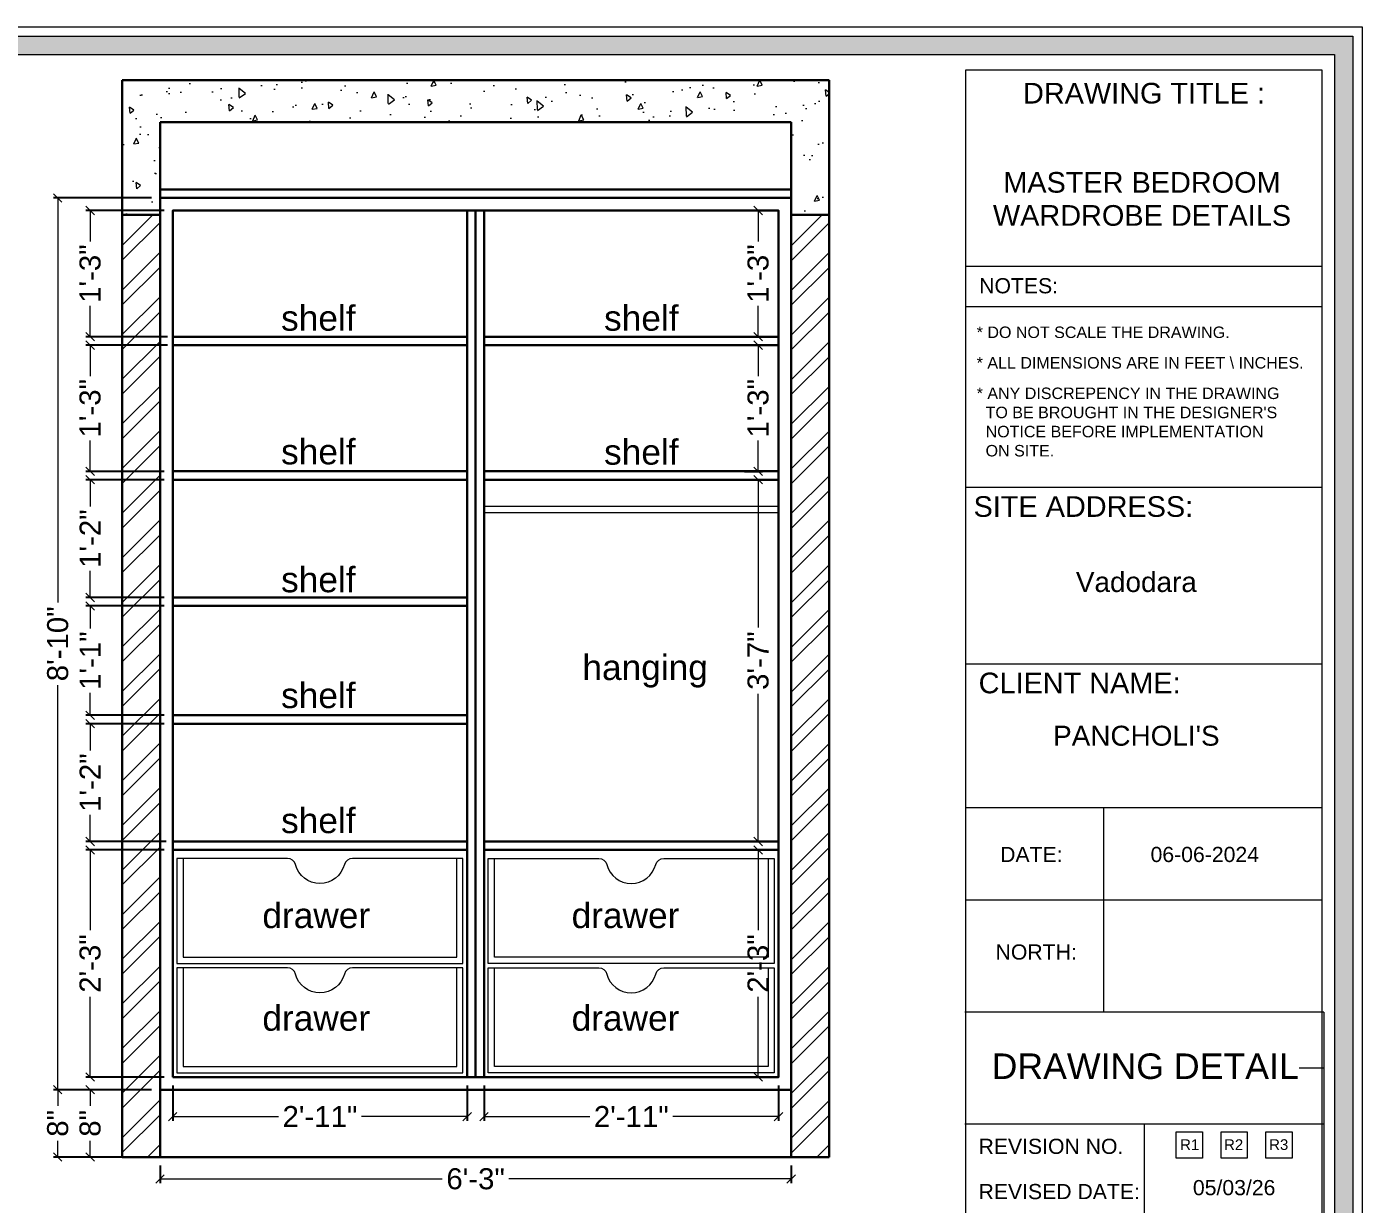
# Model space of a CAD drawing. Header units: millimetres. Extents: x 56222 to 3066687, y -650199 to -121287.
# Drawn here: x 132247.9 to 132406.6, y -183979.7 to -183839.7 of the extents above; entities that cross this region are included whole.
import ezdxf
from ezdxf.enums import TextEntityAlignment as Align

# ---------------------------------------------------------------- set-up
doc = ezdxf.new("R2010")
doc.units = ezdxf.units.MM
doc.header["$MEASUREMENT"] = 0
doc.header["$PDMODE"] = 35
doc.linetypes.add('DASHEDX2', pattern=[1.5, 1, -0.5])
doc.layers.get('Defpoints').update_dxf_attribs({"color": 220})
doc.layers.add('AR HATCH-7', color=7, linetype='Continuous')
for name, color, linetype, lineweight in [('dim05', 1, 'Continuous', 13), ('Dimension', 10, 'DASHEDX2', 20), ('FURNITURE', 32, 'Continuous', 9), ('Labelling', 1, 'Continuous', 25), ('NAME PLATE', 7, 'Continuous', 25), ('SECTION ( SLAB PLine )', 104, 'Continuous', 30), ('wall', 7, 'Continuous', 30), ('XX~SLAB ( BEAM )~ ( DIM )', 7, 'Continuous', 9)]:
    doc.layers.add(name, color=color, linetype=linetype, lineweight=lineweight)
doc.styles.add('Arial', font='arial.ttf')
doc.styles.get("Standard").update_dxf_attribs({"font": 'arial.ttf', "height": 6})
doc.dimstyles.new('ISO-25', dxfattribs={"dimtxt": 2.5, "dimasz": 1, "dimexe": 0.5, "dimexo": 1, "dimtad": 0, "dimdec": 1, "dimlunit": 4, "dimtxsty": 'Standard', "dimblk": 'OBLIQUE', "dimcen": 2.5, "dimclrd": 1, "dimclre": 1, "dimclrt": 5, "dimadec": 0, "dimazin": 0, "dimtfac": 1, "dimtdec": 1, "dimtmove": 0, "dimatfit": 3, "dimfxl": 1, "dimlwd": -1, "dimarcsym": 0})

# ---------------------------------------------------------------- blocks, each defined once
blk = doc.blocks.new('_Oblique')
at = {"layer": 'wall', "color": 0, "lineweight": -2}
blk.add_line((-0.5, -0.5), (0.5, 0.5), dxfattribs=at)
blk = doc.blocks.new('*D458')
at = {"layer": 'Defpoints', "color": 0, "lineweight": 30, "transparency": 16777216}
for p in [(132255.44, -183966.05), (132263.75, -183966.05), (132263.75, -183974.05)]:
    blk.add_point(p, dxfattribs=at)
at = {"layer": 'dim05', "color": 1, "linetype": 'Continuous', "lineweight": -2, "transparency": 16777216}
for p, q in [((132262.75, -183966.05), (132254.94, -183966.05)), ((132262.75, -183974.05), (132254.94, -183974.05))]:
    blk.add_line(p, q, dxfattribs=at)
at = {"layer": 'dim05', "color": 1, "linetype": 'Continuous', "transparency": 16777216}
for p, q in [((132255.44, -183966.05), (132255.44, -183967.98)), ((132255.44, -183974.05), (132255.44, -183972.11))]:
    blk.add_line(p, q, dxfattribs=at)
at = {"layer": 'dim05', "color": 1, "transparency": 16777216}
for p, rotation in [((132255.44, -183966.05), 90), ((132255.44, -183974.05), 270)]:
    blk.add_blockref('_Oblique', p, dxfattribs=dict(at, rotation=rotation))
at = {"layer": 'dim05', "color": 5, "lineweight": 25, "transparency": 16777216, "insert": (132255.44, -183970.05), "char_height": 2.5, "attachment_point": 5, "rotation": 90, "style": 'Arial'}
blk.add_mtext('8"', dxfattribs=at)
blk = doc.blocks.new('*D459')
at = {"layer": 'Defpoints', "color": 0, "lineweight": 30, "transparency": 16777216}
for p in [(132255.44, -183937.55), (132265.25, -183937.55), (132265.25, -183964.55)]:
    blk.add_point(p, dxfattribs=at)
at = {"layer": 'dim05', "color": 1, "linetype": 'Continuous', "lineweight": -2, "transparency": 16777216}
for p, q in [((132264.25, -183937.55), (132254.94, -183937.55)), ((132264.25, -183964.55), (132254.94, -183964.55))]:
    blk.add_line(p, q, dxfattribs=at)
at = {"layer": 'dim05', "color": 1, "linetype": 'Continuous', "transparency": 16777216}
for p, q in [((132255.44, -183937.55), (132255.44, -183947.08)), ((132255.44, -183964.55), (132255.44, -183955.02))]:
    blk.add_line(p, q, dxfattribs=at)
at = {"layer": 'dim05', "color": 1, "transparency": 16777216}
for p, rotation in [((132255.44, -183937.55), 90), ((132255.44, -183964.55), 270)]:
    blk.add_blockref('_Oblique', p, dxfattribs=dict(at, rotation=rotation))
at = {"layer": 'dim05', "color": 5, "lineweight": 25, "transparency": 16777216, "insert": (132255.44, -183951.05), "char_height": 2.5, "attachment_point": 5, "rotation": 90, "style": 'Arial'}
blk.add_mtext('2\'-3"', dxfattribs=at)
blk = doc.blocks.new('*D460')
at = {"layer": 'Defpoints', "color": 0, "lineweight": 30, "transparency": 16777216}
for p in [(132255.44, -183922.55), (132265.25, -183922.55), (132265.48, -183936.55)]:
    blk.add_point(p, dxfattribs=at)
at = {"layer": 'dim05', "color": 1, "linetype": 'Continuous', "lineweight": -2, "transparency": 16777216}
for p, q in [((132264.25, -183922.55), (132254.94, -183922.55)), ((132264.48, -183936.55), (132254.94, -183936.55))]:
    blk.add_line(p, q, dxfattribs=at)
at = {"layer": 'dim05', "color": 1, "linetype": 'Continuous', "transparency": 16777216}
for p, q in [((132255.44, -183922.55), (132255.44, -183925.72)), ((132255.44, -183936.55), (132255.44, -183933.38))]:
    blk.add_line(p, q, dxfattribs=at)
at = {"layer": 'dim05', "color": 1, "transparency": 16777216}
for p, rotation in [((132255.44, -183922.55), 90), ((132255.44, -183936.55), 270)]:
    blk.add_blockref('_Oblique', p, dxfattribs=dict(at, rotation=rotation))
at = {"layer": 'dim05', "color": 5, "lineweight": 25, "transparency": 16777216, "insert": (132255.44, -183929.55), "char_height": 2.5, "attachment_point": 5, "rotation": 90, "style": 'Arial'}
blk.add_mtext('1\'-2"', dxfattribs=at)
blk = doc.blocks.new('*D461')
at = {"layer": 'Defpoints', "color": 0, "lineweight": 30, "transparency": 16777216}
for p in [(132255.44, -183908.55), (132265.25, -183908.55), (132265.25, -183921.55)]:
    blk.add_point(p, dxfattribs=at)
at = {"layer": 'dim05', "color": 1, "linetype": 'Continuous', "lineweight": -2, "transparency": 16777216}
for p, q in [((132264.25, -183908.55), (132254.94, -183908.55)), ((132264.25, -183921.55), (132254.94, -183921.55))]:
    blk.add_line(p, q, dxfattribs=at)
at = {"layer": 'dim05', "color": 1, "linetype": 'Continuous', "transparency": 16777216}
for p, q in [((132255.44, -183908.55), (132255.44, -183911.22)), ((132255.44, -183921.55), (132255.44, -183918.88))]:
    blk.add_line(p, q, dxfattribs=at)
at = {"layer": 'dim05', "color": 1, "transparency": 16777216}
for p, rotation in [((132255.44, -183908.55), 90), ((132255.44, -183921.55), 270)]:
    blk.add_blockref('_Oblique', p, dxfattribs=dict(at, rotation=rotation))
at = {"layer": 'dim05', "color": 5, "lineweight": 25, "transparency": 16777216, "insert": (132255.44, -183915.05), "char_height": 2.5, "attachment_point": 5, "rotation": 90, "style": 'Arial'}
blk.add_mtext('1\'-1"', dxfattribs=at)
blk = doc.blocks.new('*D462')
at = {"layer": 'Defpoints', "color": 0, "lineweight": 30, "transparency": 16777216}
for p in [(132255.44, -183893.55), (132265.25, -183893.55), (132265.25, -183907.55)]:
    blk.add_point(p, dxfattribs=at)
at = {"layer": 'dim05', "color": 1, "linetype": 'Continuous', "lineweight": -2, "transparency": 16777216}
for p, q in [((132264.25, -183893.55), (132254.94, -183893.55)), ((132264.25, -183907.55), (132254.94, -183907.55))]:
    blk.add_line(p, q, dxfattribs=at)
at = {"layer": 'dim05', "color": 1, "linetype": 'Continuous', "transparency": 16777216}
for p, q in [((132255.44, -183893.55), (132255.44, -183896.72)), ((132255.44, -183907.55), (132255.44, -183904.38))]:
    blk.add_line(p, q, dxfattribs=at)
at = {"layer": 'dim05', "color": 1, "transparency": 16777216}
for p, rotation in [((132255.44, -183893.55), 90), ((132255.44, -183907.55), 270)]:
    blk.add_blockref('_Oblique', p, dxfattribs=dict(at, rotation=rotation))
at = {"layer": 'dim05', "color": 5, "lineweight": 25, "transparency": 16777216, "insert": (132255.44, -183900.55), "char_height": 2.5, "attachment_point": 5, "rotation": 90, "style": 'Arial'}
blk.add_mtext('1\'-2"', dxfattribs=at)
blk = doc.blocks.new('*D463')
at = {"layer": 'Defpoints', "color": 0, "lineweight": 30, "transparency": 16777216}
for p in [(132255.44, -183877.55), (132265.62, -183877.55), (132265.25, -183892.55)]:
    blk.add_point(p, dxfattribs=at)
at = {"layer": 'dim05', "color": 1, "linetype": 'Continuous', "lineweight": -2, "transparency": 16777216}
for p, q in [((132264.62, -183877.55), (132254.94, -183877.55)), ((132264.25, -183892.55), (132254.94, -183892.55))]:
    blk.add_line(p, q, dxfattribs=at)
at = {"layer": 'dim05', "color": 1, "linetype": 'Continuous', "transparency": 16777216}
for p, q in [((132255.44, -183877.55), (132255.44, -183881.22)), ((132255.44, -183892.55), (132255.44, -183888.88))]:
    blk.add_line(p, q, dxfattribs=at)
at = {"layer": 'dim05', "color": 1, "transparency": 16777216}
for p, rotation in [((132255.44, -183877.55), 90), ((132255.44, -183892.55), 270)]:
    blk.add_blockref('_Oblique', p, dxfattribs=dict(at, rotation=rotation))
at = {"layer": 'dim05', "color": 5, "lineweight": 25, "transparency": 16777216, "insert": (132255.44, -183885.05), "char_height": 2.5, "attachment_point": 5, "rotation": 90, "style": 'Arial'}
blk.add_mtext('1\'-3"', dxfattribs=at)
blk = doc.blocks.new('*D464')
at = {"layer": 'Defpoints', "color": 0, "lineweight": 30, "transparency": 16777216}
for p in [(132255.44, -183861.55), (132265.25, -183861.55), (132265.62, -183876.55)]:
    blk.add_point(p, dxfattribs=at)
at = {"layer": 'dim05', "color": 1, "linetype": 'Continuous', "lineweight": -2, "transparency": 16777216}
for p, q in [((132264.25, -183861.55), (132254.94, -183861.55)), ((132264.62, -183876.55), (132254.94, -183876.55))]:
    blk.add_line(p, q, dxfattribs=at)
at = {"layer": 'dim05', "color": 1, "linetype": 'Continuous', "transparency": 16777216}
for p, q in [((132255.44, -183861.55), (132255.44, -183865.22)), ((132255.44, -183876.55), (132255.44, -183872.88))]:
    blk.add_line(p, q, dxfattribs=at)
at = {"layer": 'dim05', "color": 1, "transparency": 16777216}
for p, rotation in [((132255.44, -183861.55), 90), ((132255.44, -183876.55), 270)]:
    blk.add_blockref('_Oblique', p, dxfattribs=dict(at, rotation=rotation))
at = {"layer": 'dim05', "color": 5, "lineweight": 25, "transparency": 16777216, "insert": (132255.44, -183869.05), "char_height": 2.5, "attachment_point": 5, "rotation": 90, "style": 'Arial'}
blk.add_mtext('1\'-3"', dxfattribs=at)
blk = doc.blocks.new('*D465')
at = {"layer": 'Defpoints', "color": 0, "lineweight": 30, "transparency": 16777216}
for p in [(132251.59, -183966.05), (132263.75, -183966.05), (132263.75, -183974.05)]:
    blk.add_point(p, dxfattribs=at)
at = {"layer": 'dim05', "color": 1, "linetype": 'Continuous', "lineweight": -2, "transparency": 16777216}
for p, q in [((132262.75, -183966.05), (132251.09, -183966.05)), ((132262.75, -183974.05), (132251.09, -183974.05))]:
    blk.add_line(p, q, dxfattribs=at)
at = {"layer": 'dim05', "color": 1, "linetype": 'Continuous', "transparency": 16777216}
for p, q in [((132251.59, -183966.05), (132251.59, -183967.98)), ((132251.59, -183974.05), (132251.59, -183972.11))]:
    blk.add_line(p, q, dxfattribs=at)
at = {"layer": 'dim05', "color": 1, "transparency": 16777216}
for p, rotation in [((132251.59, -183966.05), 90), ((132251.59, -183974.05), 270)]:
    blk.add_blockref('_Oblique', p, dxfattribs=dict(at, rotation=rotation))
at = {"layer": 'dim05', "color": 5, "lineweight": 25, "transparency": 16777216, "insert": (132251.59, -183970.05), "char_height": 2.5, "attachment_point": 5, "rotation": 90, "style": 'Arial'}
blk.add_mtext('8"', dxfattribs=at)
blk = doc.blocks.new('*D466')
at = {"layer": 'Defpoints', "color": 0, "lineweight": 30, "transparency": 16777216}
for p in [(132251.59, -183860.05), (132263.75, -183860.05), (132263.75, -183966.05)]:
    blk.add_point(p, dxfattribs=at)
at = {"layer": 'dim05', "color": 1, "linetype": 'Continuous', "lineweight": -2, "transparency": 16777216}
for p, q in [((132262.75, -183860.05), (132251.09, -183860.05)), ((132262.75, -183966.05), (132251.09, -183966.05))]:
    blk.add_line(p, q, dxfattribs=at)
at = {"layer": 'dim05', "color": 1, "linetype": 'Continuous', "transparency": 16777216}
for p, q in [((132251.59, -183860.05), (132251.59, -183908.13)), ((132251.59, -183966.05), (132251.59, -183917.97))]:
    blk.add_line(p, q, dxfattribs=at)
at = {"layer": 'dim05', "color": 1, "transparency": 16777216}
for p, rotation in [((132251.59, -183860.05), 90), ((132251.59, -183966.05), 270)]:
    blk.add_blockref('_Oblique', p, dxfattribs=dict(at, rotation=rotation))
at = {"layer": 'dim05', "color": 5, "lineweight": 25, "transparency": 16777216, "insert": (132251.59, -183913.05), "char_height": 2.5, "attachment_point": 5, "rotation": 90, "style": 'Arial'}
blk.add_mtext('8\'-10"', dxfattribs=at)
blk = doc.blocks.new('*D467')
at = {"layer": 'Defpoints', "color": 0, "lineweight": 30, "transparency": 16777216}
for p in [(132265.25, -183964.55), (132300.25, -183964.55), (132300.25, -183969.24)]:
    blk.add_point(p, dxfattribs=at)
at = {"layer": 'dim05', "color": 1, "linetype": 'Continuous', "lineweight": -2, "transparency": 16777216}
for p, q in [((132265.25, -183965.55), (132265.25, -183969.74)), ((132300.25, -183965.55), (132300.25, -183969.74))]:
    blk.add_line(p, q, dxfattribs=at)
at = {"layer": 'dim05', "color": 1, "linetype": 'Continuous', "transparency": 16777216}
for p, q in [((132265.25, -183969.24), (132277.81, -183969.24)), ((132300.25, -183969.24), (132287.69, -183969.24))]:
    blk.add_line(p, q, dxfattribs=at)
at = {"layer": 'dim05', "color": 1, "transparency": 16777216, "rotation": 180}
blk.add_blockref('_Oblique', (132265.25, -183969.24), dxfattribs=at)
at = {"layer": 'dim05', "color": 1, "transparency": 16777216}
blk.add_blockref('_Oblique', (132300.25, -183969.24), dxfattribs=at)
at = {"layer": 'dim05', "color": 5, "lineweight": 25, "transparency": 16777216, "insert": (132282.75, -183969.24), "char_height": 2.5, "attachment_point": 5, "style": 'Arial'}
blk.add_mtext('2\'-11"', dxfattribs=at)
blk = doc.blocks.new('*D468')
at = {"layer": 'Defpoints', "color": 0, "lineweight": 30, "transparency": 16777216}
for p in [(132302.25, -183964.55), (132337.25, -183964.55), (132337.25, -183969.24)]:
    blk.add_point(p, dxfattribs=at)
at = {"layer": 'dim05', "color": 1, "linetype": 'Continuous', "lineweight": -2, "transparency": 16777216}
for p, q in [((132302.25, -183965.55), (132302.25, -183969.74)), ((132337.25, -183965.55), (132337.25, -183969.74))]:
    blk.add_line(p, q, dxfattribs=at)
at = {"layer": 'dim05', "color": 1, "linetype": 'Continuous', "transparency": 16777216}
for p, q in [((132302.25, -183969.24), (132314.81, -183969.24)), ((132337.25, -183969.24), (132324.69, -183969.24))]:
    blk.add_line(p, q, dxfattribs=at)
at = {"layer": 'dim05', "color": 1, "transparency": 16777216, "rotation": 180}
blk.add_blockref('_Oblique', (132302.25, -183969.24), dxfattribs=at)
at = {"layer": 'dim05', "color": 1, "transparency": 16777216}
blk.add_blockref('_Oblique', (132337.25, -183969.24), dxfattribs=at)
at = {"layer": 'dim05', "color": 5, "lineweight": 25, "transparency": 16777216, "insert": (132319.75, -183969.24), "char_height": 2.5, "attachment_point": 5, "style": 'Arial'}
blk.add_mtext('2\'-11"', dxfattribs=at)
blk = doc.blocks.new('*D469')
at = {"layer": 'Defpoints', "color": 0, "lineweight": 30, "transparency": 16777216}
for p in [(132263.75, -183974.05), (132338.75, -183974.05), (132338.75, -183976.65)]:
    blk.add_point(p, dxfattribs=at)
at = {"layer": 'dim05', "color": 1, "linetype": 'Continuous', "lineweight": -2, "transparency": 16777216}
for p, q in [((132263.75, -183975.05), (132263.75, -183977.15)), ((132338.75, -183975.05), (132338.75, -183977.15))]:
    blk.add_line(p, q, dxfattribs=at)
at = {"layer": 'dim05', "color": 1, "linetype": 'Continuous', "transparency": 16777216}
for p, q in [((132263.75, -183976.65), (132297.29, -183976.65)), ((132338.75, -183976.65), (132305.2, -183976.65))]:
    blk.add_line(p, q, dxfattribs=at)
at = {"layer": 'dim05', "color": 1, "transparency": 16777216, "rotation": 180}
blk.add_blockref('_Oblique', (132263.75, -183976.65), dxfattribs=at)
at = {"layer": 'dim05', "color": 1, "transparency": 16777216}
blk.add_blockref('_Oblique', (132338.75, -183976.65), dxfattribs=at)
at = {"layer": 'dim05', "color": 5, "lineweight": 25, "transparency": 16777216, "insert": (132301.25, -183976.65), "char_height": 2.5, "attachment_point": 5, "style": 'Arial'}
blk.add_mtext('6\'-3"', dxfattribs=at)
blk = doc.blocks.new('*D477')
at = {"layer": 'Defpoints', "color": 0, "lineweight": 30, "transparency": 16777216}
for p in [(132334.83, -183893.55), (132336.02, -183893.55), (132335.46, -183936.55)]:
    blk.add_point(p, dxfattribs=at)
at = {"layer": 'dim05', "color": 1, "linetype": 'Continuous', "lineweight": -2, "transparency": 16777216}
for p, q in [((132335.02, -183893.55), (132334.33, -183893.55)), ((132334.46, -183936.55), (132334.33, -183936.55))]:
    blk.add_line(p, q, dxfattribs=at)
at = {"layer": 'dim05', "color": 1, "linetype": 'Continuous', "transparency": 16777216}
for p, q in [((132334.83, -183893.55), (132334.83, -183911.1)), ((132334.83, -183936.55), (132334.83, -183918.99))]:
    blk.add_line(p, q, dxfattribs=at)
at = {"layer": 'dim05', "color": 1, "transparency": 16777216}
for p, rotation in [((132334.83, -183893.55), 90), ((132334.83, -183936.55), 270)]:
    blk.add_blockref('_Oblique', p, dxfattribs=dict(at, rotation=rotation))
at = {"layer": 'dim05', "color": 5, "lineweight": 25, "transparency": 16777216, "insert": (132334.83, -183915.05), "char_height": 2.5, "attachment_point": 5, "rotation": 90, "style": 'Arial'}
blk.add_mtext('3\'-7"', dxfattribs=at)
blk = doc.blocks.new('*D478')
at = {"layer": 'Defpoints', "color": 0, "lineweight": 30, "transparency": 16777216}
for p in [(132332.21, -183877.55), (132334.83, -183877.55), (132332.21, -183892.55)]:
    blk.add_point(p, dxfattribs=at)
at = {"layer": 'dim05', "color": 1, "linetype": 'Continuous', "lineweight": -2, "transparency": 16777216}
for p, q in [((132333.21, -183877.55), (132335.33, -183877.55)), ((132333.21, -183892.55), (132335.33, -183892.55))]:
    blk.add_line(p, q, dxfattribs=at)
at = {"layer": 'dim05', "color": 1, "linetype": 'Continuous', "transparency": 16777216}
for p, q in [((132334.83, -183877.55), (132334.83, -183881.22)), ((132334.83, -183892.55), (132334.83, -183888.88))]:
    blk.add_line(p, q, dxfattribs=at)
at = {"layer": 'dim05', "color": 1, "transparency": 16777216}
for p, rotation in [((132334.83, -183877.55), 90), ((132334.83, -183892.55), 270)]:
    blk.add_blockref('_Oblique', p, dxfattribs=dict(at, rotation=rotation))
at = {"layer": 'dim05', "color": 5, "lineweight": 25, "transparency": 16777216, "insert": (132334.83, -183885.05), "char_height": 2.5, "attachment_point": 5, "rotation": 90, "style": 'Arial'}
blk.add_mtext('1\'-3"', dxfattribs=at)
blk = doc.blocks.new('*D479')
at = {"layer": 'Defpoints', "color": 0, "lineweight": 30, "transparency": 16777216}
for p in [(132330.22, -183861.55), (132334.83, -183861.55), (132331.02, -183876.55)]:
    blk.add_point(p, dxfattribs=at)
at = {"layer": 'dim05', "color": 1, "linetype": 'Continuous', "lineweight": -2, "transparency": 16777216}
for p, q in [((132331.22, -183861.55), (132335.33, -183861.55)), ((132332.02, -183876.55), (132335.33, -183876.55))]:
    blk.add_line(p, q, dxfattribs=at)
at = {"layer": 'dim05', "color": 1, "linetype": 'Continuous', "transparency": 16777216}
for p, q in [((132334.83, -183861.55), (132334.83, -183865.22)), ((132334.83, -183876.55), (132334.83, -183872.88))]:
    blk.add_line(p, q, dxfattribs=at)
at = {"layer": 'dim05', "color": 1, "transparency": 16777216}
for p, rotation in [((132334.83, -183861.55), 90), ((132334.83, -183876.55), 270)]:
    blk.add_blockref('_Oblique', p, dxfattribs=dict(at, rotation=rotation))
at = {"layer": 'dim05', "color": 5, "lineweight": 25, "transparency": 16777216, "insert": (132334.83, -183869.05), "char_height": 2.5, "attachment_point": 5, "rotation": 90, "style": 'Arial'}
blk.add_mtext('1\'-3"', dxfattribs=at)
blk = doc.blocks.new('*D480')
at = {"layer": 'Defpoints', "color": 0, "lineweight": 30, "transparency": 16777216}
for p in [(132331.68, -183937.55), (132331.96, -183964.55), (132334.83, -183964.55)]:
    blk.add_point(p, dxfattribs=at)
at = {"layer": 'dim05', "color": 1, "linetype": 'Continuous', "lineweight": -2, "transparency": 16777216}
for p, q in [((132332.68, -183937.55), (132335.33, -183937.55)), ((132332.96, -183964.55), (132335.33, -183964.55))]:
    blk.add_line(p, q, dxfattribs=at)
at = {"layer": 'dim05', "color": 1, "linetype": 'Continuous', "transparency": 16777216}
for p, q in [((132334.83, -183937.55), (132334.83, -183947.08)), ((132334.83, -183964.55), (132334.83, -183955.02))]:
    blk.add_line(p, q, dxfattribs=at)
at = {"layer": 'dim05', "color": 1, "transparency": 16777216}
for p, rotation in [((132334.83, -183937.55), 90), ((132334.83, -183964.55), 270)]:
    blk.add_blockref('_Oblique', p, dxfattribs=dict(at, rotation=rotation))
at = {"layer": 'dim05', "color": 5, "lineweight": 25, "transparency": 16777216, "insert": (132334.83, -183951.05), "char_height": 2.5, "attachment_point": 5, "rotation": 90, "style": 'Arial'}
blk.add_mtext('2\'-3"', dxfattribs=at)

msp = doc.modelspace()

# ---------------------------------------------------------------- hatches: boundary and pattern name
at = {"layer": 'AR HATCH-7', "lineweight": 0, "true_color": 0x939598}
h = msp.add_hatch(dxfattribs=at)
h.set_pattern_fill('AR-CONC', color=252, angle=45)
h.set_pattern_definition([(95, (-1473.754, -1506.06), (5.51551999, 4.62807079), [0.75, -8.25]), (40, (-1473.754, -1506.06), (-6.29992167, 4.3376815), [0.6, -6.6]), (145.4514445, (-1473.294, -1505.674), (-0.78440164, 8.96575221), [0.63740192, -7.01142112]), (91.1842, (-1475.168, -1504.6455), (8.71693388, 6.37613776), [1.125, -12.375]), (141.6356355, (-1474.442, -1504.114), (-0.2790007, 13.4971167), [0.9561034, -10.5171376]), (36.184164, (-1475.168, -1504.646), (-0.2790007, 13.4971167), [0.9, -9.9]), (66, (-1474.1073, -1504.292), (7.06771572, 1.37382476), [0.75, -8.25]), (11, (-1474.107, -1504.292), (-3.40708593, 6.84808435), [0.6, -6.6]), (116.4514447, (-1473.518, -1504.1775), (3.66062975, 8.22190906), [0.6374019, -7.01142112]), (82.5, (-1473.7538, -1506.0597), (-2.267931853, 2.439898176), [0, -6.52, 0, -6.7, 0, -6.625]), (52.5, (-1473.7538, -1506.0597), (-0.92872942, 4.6490945), [0, -3.82, 0, -6.37, 0, -2.525]), (12.5, (-1475.3306, -1507.6366), (3.934181673, 3.615207618), [0, -2.5, 0, -7.8, 0, -10.35]), (2.5, (-1476.0377, -1508.3437), (3.41589983, 4.83159807), [0, -3.25, 0, -5.18, 0, -7.35])])
h.paths.add_polyline_path([(132343.249, -183846.048), (132259.249, -183846.048), (132259.249, -183862.048), (132263.749, -183862.048), (132263.749, -183860.048), (132263.749, -183851.048), (132338.749, -183851.048), (132338.749, -183862.048), (132343.249, -183862.048)])
at = {"layer": 'AR HATCH-7', "lineweight": 9, "true_color": 0x939598}
h = msp.add_hatch(dxfattribs=at)
h.set_pattern_fill('ANSI32', color=252, scale=10)
h.set_pattern_definition([(45, (-1473.7538, -1506.0597), (-2.65165043, 2.65165043), []), (45, (-1471.986, -1506.0597), (-2.65165043, 2.65165043), [])])
h.paths.add_polyline_path([(132263.749, -183862.048), (132259.249, -183862.048), (132259.249, -183974.048), (132263.749, -183974.048)])
h.paths.add_polyline_path([(132343.249, -183862.048), (132338.749, -183862.048), (132338.749, -183966.048), (132338.749, -183974.048), (132343.249, -183974.048)])
at = {"layer": 'Dimension', "linetype": 'Continuous', "true_color": 0xd39e00}
h = msp.add_hatch(color=42, dxfattribs=at)
h.paths.add_polyline_path([(132090.662, -183840.807), (132090.662, -184062.429), (132405.522, -184062.429), (132405.522, -183840.807)])
h.paths.add_polyline_path([(132092.872, -183843.017), (132403.312, -183843.017), (132403.312, -184060.219), (132092.872, -184060.219)], flags=16)

# ---------------------------------------------------------------- linework, layer by layer
at = {"layer": 'Dimension', "color": 42, "linetype": 'Continuous', "true_color": 0xd39e00}
for p, q in [((132401.816, -183868.213), (132359.508, -183868.213)), ((132401.816, -183872.979), (132359.508, -183872.979)), ((132401.816, -183894.482), (132359.508, -183894.482)), ((132401.816, -183915.453), (132359.508, -183915.453)), ((132401.816, -183932.54), (132359.508, -183932.54)), ((132375.878, -183932.54), (132375.878, -183956.829)), ((132401.816, -183943.534), (132359.508, -183943.534)), ((132402.072, -183956.829), (132359.377, -183956.829)), ((132402.072, -183956.829), (132402.072, -183995.499)), ((132399.128, -183963.458), (132402.072, -183963.458)), ((132359.377, -183970.087), (132402.072, -183970.087)), ((132380.725, -183995.499), (132380.725, -183970.087))]:
    msp.add_line(p, q, dxfattribs=at)
for points in [[(132089.557, -183839.702), (132406.627, -183839.702), (132406.627, -184063.534), (132089.557, -184063.534)], [(132090.662, -183840.807), (132405.522, -183840.807), (132405.522, -184062.429), (132090.662, -184062.429)], [(132092.872, -183843.017), (132403.312, -183843.017), (132403.312, -184060.219), (132092.872, -184060.219)], [(132384.504, -183971.071), (132387.62, -183971.071), (132387.62, -183974.186), (132384.504, -183974.186)], [(132389.841, -183971.071), (132392.957, -183971.071), (132392.957, -183974.186), (132389.841, -183974.186)], [(132395.178, -183971.071), (132398.293, -183971.071), (132398.293, -183974.186), (132395.178, -183974.186)]]:
    msp.add_lwpolyline(points, close=True, dxfattribs=at)
at = {"layer": 'Dimension', "color": 42, "linetype": 'ByBlock', "true_color": 0xd39e00}
msp.add_lwpolyline([(132359.508, -184058.401), (132359.508, -183844.835), (132401.816, -183844.835), (132401.816, -184058.401)], close=True, dxfattribs=at)
at = {"layer": 'FURNITURE', "lineweight": 30}
for p, q in [((132300.249, -183861.548), (132300.249, -183964.548)), ((132301.249, -183861.548), (132301.249, -183964.548)), ((132302.249, -183861.548), (132302.249, -183964.548)), ((132300.249, -183876.548), (132265.249, -183876.548)), ((132302.249, -183876.548), (132337.249, -183876.548)), ((132300.249, -183877.548), (132265.249, -183877.548)), ((132302.249, -183877.548), (132337.249, -183877.548)), ((132265.249, -183892.548), (132300.249, -183892.548)), ((132265.249, -183893.548), (132300.249, -183893.548)), ((132302.249, -183892.548), (132337.249, -183892.548)), ((132302.249, -183893.548), (132337.249, -183893.548)), ((132265.249, -183907.548), (132300.249, -183907.548)), ((132265.249, -183908.548), (132300.249, -183908.548)), ((132265.249, -183921.548), (132300.249, -183921.548)), ((132265.249, -183922.548), (132300.249, -183922.548)), ((132300.249, -183936.548), (132265.249, -183936.548)), ((132302.249, -183936.548), (132337.249, -183936.548)), ((132300.249, -183937.548), (132265.249, -183937.548)), ((132302.249, -183937.548), (132337.249, -183937.548))]:
    msp.add_line(p, q, dxfattribs=at)
for points in [[(132263.749, -183966.048), (132338.749, -183966.048), (132338.749, -183860.048), (132263.749, -183860.048)], [(132265.249, -183964.548), (132337.249, -183964.548), (132337.249, -183861.548), (132265.249, -183861.548)]]:
    msp.add_lwpolyline(points, close=True, dxfattribs=at)
at = {"layer": 'FURNITURE', "lineweight": 15}
msp.add_lwpolyline([(132302.249, -183896.685), (132337.249, -183896.685), (132337.249, -183897.468), (132302.249, -183897.468)], close=True, dxfattribs=at)
for points in [[(132299.749, -183951.048), (132299.749, -183938.548), (132286.622, -183938.548, 0.3419987), (132285.653, -183939.298, -0.7745967), (132279.844, -183939.298, 0.3419987), (132278.876, -183938.548), (132265.749, -183938.548), (132265.749, -183951.048)], [(132302.749, -183951.048), (132302.749, -183938.548), (132315.876, -183938.548, -0.3419987), (132316.844, -183939.298, 0.7745967), (132322.653, -183939.298, -0.3419987), (132323.622, -183938.548), (132336.749, -183938.548), (132336.749, -183951.048)], [(132299.749, -183964.048), (132299.749, -183951.548), (132286.622, -183951.548, 0.3419987), (132285.653, -183952.298, -0.7745967), (132279.844, -183952.298, 0.3419987), (132278.876, -183951.548), (132265.749, -183951.548), (132265.749, -183964.048)], [(132302.749, -183964.048), (132302.749, -183951.548), (132315.876, -183951.548, -0.3419987), (132316.844, -183952.298, 0.7745967), (132322.653, -183952.298, -0.3419987), (132323.622, -183951.548), (132336.749, -183951.548), (132336.749, -183964.048)]]:
    msp.add_lwpolyline(points, format="xyb", close=True, dxfattribs=at)
for points in [[(132266.499, -183938.548), (132266.499, -183950.298), (132298.999, -183950.298), (132298.999, -183938.548)], [(132335.999, -183938.548), (132335.999, -183950.298), (132303.499, -183950.298), (132303.499, -183938.548)], [(132266.499, -183951.548), (132266.499, -183963.298), (132298.999, -183963.298), (132298.999, -183951.548)], [(132335.999, -183951.548), (132335.999, -183963.298), (132303.499, -183963.298), (132303.499, -183951.548)]]:
    msp.add_lwpolyline(points, dxfattribs=at)
at = {"layer": 'SECTION ( SLAB PLine )', "color": 1}
for p, q in [((132259.249, -183846.048), (132259.249, -183862.048)), ((132343.249, -183846.048), (132259.249, -183846.048)), ((132343.249, -183846.048), (132343.249, -183862.048)), ((132263.749, -183851.048), (132263.749, -183862.048)), ((132338.749, -183851.048), (132263.749, -183851.048)), ((132338.749, -183851.048), (132338.749, -183862.048)), ((132263.749, -183862.048), (132259.249, -183862.048)), ((132343.249, -183862.048), (132338.749, -183862.048))]:
    msp.add_line(p, q, dxfattribs=at)
at = {"layer": 'SECTION ( SLAB PLine )', "color": 6}
for p, q in [((132338.749, -183859.048), (132263.749, -183859.048)), ((132338.749, -183860.048), (132263.749, -183860.048))]:
    msp.add_line(p, q, dxfattribs=at)
at = {"layer": 'XX~SLAB ( BEAM )~ ( DIM )', "lineweight": 30}
for p, q in [((132259.249, -183862.048), (132259.249, -183974.048)), ((132263.749, -183862.048), (132263.749, -183974.048)), ((132338.749, -183862.048), (132338.749, -183974.048)), ((132343.249, -183862.048), (132343.249, -183974.048)), ((132263.749, -183966.048), (132338.749, -183966.048)), ((132259.249, -183974.048), (132343.249, -183974.048))]:
    msp.add_line(p, q, dxfattribs=at)
msp.add_lwpolyline([(132263.749, -183860.048), (132338.749, -183860.048), (132338.749, -183966.048), (132263.749, -183966.048)], close=True, dxfattribs=at)

# ---------------------------------------------------------------- texts
at = {"layer": 'Labelling', "ltscale": 10, "char_height": 3, "width": 47.9166, "attachment_point": 7}
for s, insert in [('\\A1;{\\fArial Greek|b0|i0|c0|p34;shelf}', (132278.132, -183875.877, -0.015)), ('\\A1;{\\fArial Greek|b0|i0|c0|p34;shelf}', (132316.517, -183875.877, -0.015)), ('\\A1;{\\fArial Greek|b0|i0|c0|p34;shelf}', (132278.132, -183891.761, -0.015)), ('\\A1;{\\fArial Greek|b0|i0|c0|p34;shelf}', (132316.517, -183891.801, -0.015)), ('\\A1;{\\fArial Greek|b0|i0|c0|p34;shelf}', (132278.132, -183906.965, -0.015)), ('\\A1;{\\fArial Greek|b0|i0|c0|p34;hanging}', (132313.939, -183918.26, -0.015)), ('\\A1;{\\fArial Greek|b0|i0|c0|p34;shelf}', (132278.132, -183920.73, -0.015)), ('\\A1;{\\fArial Greek|b0|i0|c0|p34;shelf}', (132278.132, -183935.598, -0.015)), ('\\A1;{\\fArial Greek|b0|i0|c0|p34;drawer}', (132275.906, -183946.882, -0.015)), ('\\A1;{\\fArial Greek|b0|i0|c0|p34;drawer}', (132312.659, -183946.882, -0.015)), ('\\A1;{\\fArial Greek|b0|i0|c0|p34;drawer}', (132275.906, -183959.08, -0.015)), ('\\A1;{\\fArial Greek|b0|i0|c0|p34;drawer}', (132312.659, -183959.08, -0.015))]:
    msp.add_mtext(s, dxfattribs=dict(at, insert=insert))
at = {"layer": 'NAME PLATE', "style": 'Arial'}
for s, height, p in [('DRAWING TITLE : ', 2.45446, (132381.164, -183848.832)), ('MASTER BEDROOM', 2.45446, (132380.44, -183859.43)), ('WARDROBE DETAILS', 2.45446, (132380.451, -183863.362)), ('NOTES:', 1.8034, (132365.784, -183871.392)), ('SITE ADDRESS:', 2.45446, (132373.48, -183897.959)), ('Vadodara', 2.3727, (132379.775, -183906.891)), ('CLIENT NAME:', 2.45446, (132373.033, -183918.93)), ("PANCHOLI'S", 2.3727, (132379.775, -183925.161)), ('DATE:', 1.8034, (132367.297, -183938.988)), ('06-06-2024', 1.8034, (132387.907, -183938.988)), ('NORTH:', 1.8034, (132367.872, -183950.582)), ('DRAWING DETAIL', 3.03451, (132380.825, -183964.774)), ('REVISION NO.', 1.80343, (132369.625, -183973.681)), ('REVISED DATE: ', 1.80343, (132370.956, -183979.058))]:
    msp.add_text(s, height=height, dxfattribs=at).set_placement(p, align=Align.CENTER)
for s, p in [('R1', (132384.982, -183973.215)), ('R2', (132390.202, -183973.215))]:
    msp.add_text(s, height=1.2713, dxfattribs=at).set_placement(p)
at = {"layer": 'NAME PLATE', "char_height": 1.36399, "width": 52.69788, "attachment_point": 1, "style": 'Arial'}
for s, insert in [('* DO NOT SCALE THE DRAWING.', (132360.8, -183875.339)), ('* ALL DIMENSIONS ARE IN FEET \\\\ INCHES.', (132360.8, -183878.967)), ("* ANY DISCREPENCY IN THE DRAWING \\P  TO BE BROUGHT IN THE DESIGNER'S\\P  NOTICE BEFORE IMPLEMENTATION \\P  ON SITE.", (132360.8, -183882.594))]:
    msp.add_mtext(s, dxfattribs=dict(at, insert=insert))
at = {"layer": 'NAME PLATE', "lineweight": 0, "attachment_point": 2, "style": 'Arial'}
for s, insert, char_height, width in [('R3', (132396.697, -183971.939), 1.2713, 2.48132), ('05/03/26', (132391.399, -183976.785), 1.8034, 15.62881)]:
    msp.add_mtext(s, dxfattribs=dict(at, insert=insert, char_height=char_height, width=width))

# ---------------------------------------------------------------- dimensions: what is measured, and where the dimension line sits
at = {"layer": 'dim05', "color": 27, "lineweight": 25, "true_color": 0x7d5120}
for base, p1, p2, picture, middle in [((132251.588, -183860.048), (132263.749, -183966.048), (132263.749, -183860.048), '*D466', (132251.588, -183913.048)), ((132255.436, -183861.548), (132265.625, -183876.548), (132265.249, -183861.548), '*D464', (132255.436, -183869.048)), ((132334.829, -183861.548), (132331.023, -183876.548), (132330.224, -183861.548), '*D479', (132334.829, -183869.048)), ((132255.436, -183877.548), (132265.249, -183892.548), (132265.625, -183877.548), '*D463', (132255.436, -183885.048)), ((132334.829, -183877.548), (132332.215, -183892.548), (132332.215, -183877.548), '*D478', (132334.829, -183885.048)), ((132255.436, -183893.548), (132265.249, -183907.548), (132265.249, -183893.548), '*D462', (132255.436, -183900.548)), ((132334.829, -183893.548), (132335.463, -183936.548), (132336.017, -183893.548), '*D477', (132334.829, -183915.048)), ((132255.436, -183908.548), (132265.249, -183921.548), (132265.249, -183908.548), '*D461', (132255.436, -183915.048)), ((132255.436, -183922.548), (132265.484, -183936.548), (132265.249, -183922.548), '*D460', (132255.436, -183929.548)), ((132255.436, -183937.548), (132265.249, -183964.548), (132265.249, -183937.548), '*D459', (132255.436, -183951.048)), ((132334.829, -183964.548), (132331.682, -183937.548), (132331.964, -183964.548), '*D480', (132334.829, -183951.048)), ((132251.588, -183966.048), (132263.749, -183974.048), (132263.749, -183966.048), '*D465', (132251.588, -183970.048)), ((132255.436, -183966.048), (132263.749, -183974.048), (132263.749, -183966.048), '*D458', (132255.436, -183970.048))]:
    dim = msp.add_linear_dim(base=base, p1=p1, p2=p2, angle=90, dimstyle='ISO-25', override={"dimtxsty": 'Arial'}, dxfattribs=at)
    dim.commit()
    dim.dimension.update_dxf_attribs({"geometry": picture, "text_midpoint": middle})
for base, p1, p2, picture, middle in [((132300.249, -183969.241), (132265.249, -183964.548), (132300.249, -183964.548), '*D467', (132282.749, -183969.241)), ((132337.249, -183969.241), (132302.249, -183964.548), (132337.249, -183964.548), '*D468', (132319.749, -183969.241)), ((132338.749, -183976.654), (132263.749, -183974.048), (132338.749, -183974.048), '*D469', (132301.249, -183976.654))]:
    dim = msp.add_linear_dim(base=base, p1=p1, p2=p2, dimstyle='ISO-25', override={"dimtxsty": 'Arial'}, dxfattribs=at)
    dim.commit()
    dim.dimension.update_dxf_attribs({"geometry": picture, "text_midpoint": middle})

doc.saveas('drawing.dxf')
